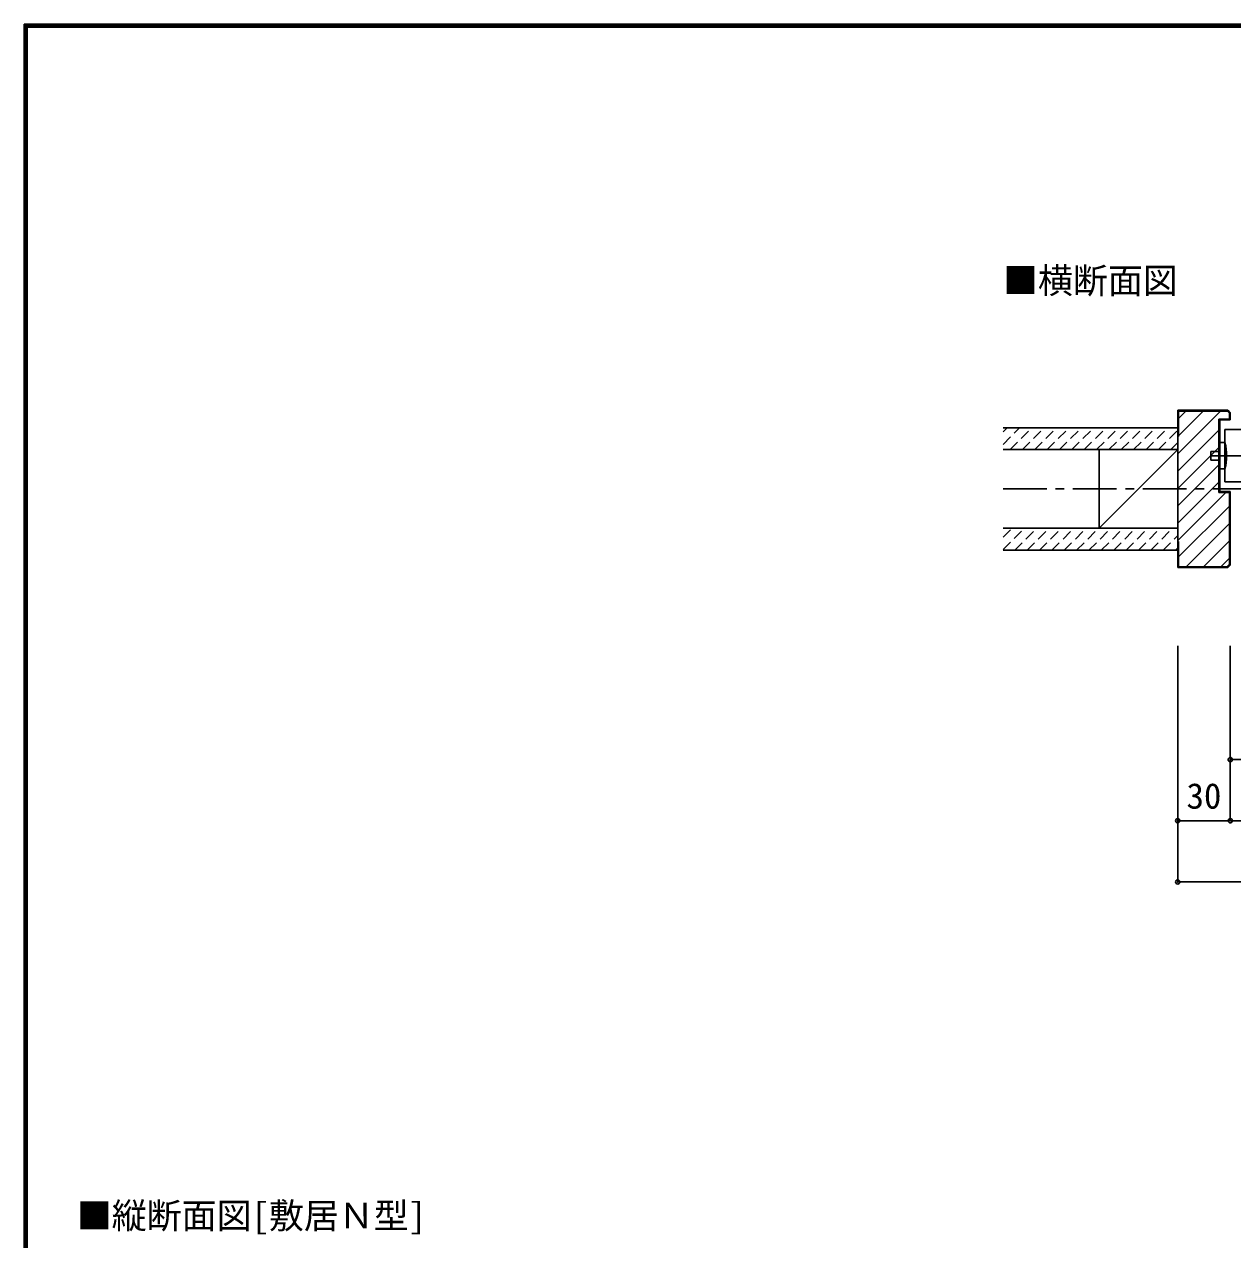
# Model space of a CAD drawing. Units: millimetres at full size, sheet at 1:5; details may follow other scales. Extents: x -973 to 977, y -718 to 696.
# Drawn here: x -973 to -282, y 0 to 696 of the extents above; entities that cross this region are included whole.
import ezdxf
from ezdxf.enums import TextEntityAlignment as Align

# ---------------------------------------------------------------- set-up
doc = ezdxf.new("R2010")
doc.units = ezdxf.units.MM
doc.header["$LTSCALE"] = 5
doc.header["$PDMODE"] = 32
doc.header["$PDSIZE"] = 2.5
doc.linetypes.add('CHAIN1', pattern=[8, 5, -1, 1, -1])
doc.linetypes.add('DASHED1', pattern=[1.8, 1.2, -0.6])
for name, color, linetype in [('0-1_通り芯', 4, 'CHAIN1'), ('0-2_柱', 3, 'Continuous'), ('0-3_仕上げ', 2, 'Continuous'), ('0-4_枠', 3, 'Continuous'), ('0-6_扉', 6, 'Continuous'), ('0-7_金物', 7, 'Continuous'), ('0-A_文字', 7, 'Continuous'), ('0-B_寸法', 7, 'Continuous'), ('0-C_ハッチ', 4, 'DASHED1'), ('F-1_枠', 6, 'Continuous')]:
    doc.layers.add(name, color=color, linetype=linetype)
doc.styles.add('ＭＳ ゴシック', font='')
doc.styles.get('ＭＳ ゴシック').set_extended_font_data('MS Gothic')

msp = doc.modelspace()

# ---------------------------------------------------------------- linework, layer by layer
at = {"layer": '0-1_通り芯'}
msp.add_line((-413.347, 430), (416.653, 430), dxfattribs=at)
at = {"layer": '0-2_柱', "color": 7}
msp.add_line((-358.347, 407.5), (-313.347, 452.5), dxfattribs=at)
at = {"layer": '0-2_柱'}
for p, q in [((-358.347, 407.5), (-358.347, 452.5)), ((-313.347, 407.5), (-313.347, 452.5))]:
    msp.add_line(p, q, dxfattribs=at)
at = {"layer": '0-3_仕上げ'}
for p, q in [((-313.347, 465), (-413.347, 465)), ((-313.347, 452.5), (-413.347, 452.5)), ((-313.347, 407.5), (-413.347, 407.5)), ((-313.347, 395), (-413.347, 395))]:
    msp.add_line(p, q, dxfattribs=at)
at = {"layer": '0-4_枠'}
for p, q in [((-313.347, 385), (-313.347, 475)), ((-284.761, 475), (-313.347, 475)), ((-312.847, 460), (-312.847, 474.5)), ((-284.968, 474.5), (-312.847, 474.5)), ((-284.968, 474.5), (-283.847, 473.379)), ((-283.347, 473.586), (-284.761, 475)), ((-283.847, 473.379), (-283.847, 470)), ((-283.347, 473.586), (-283.347, 469.5)), ((-289.847, 428), (-289.847, 470)), ((-289.847, 470), (-283.847, 470)), ((-289.347, 428.5), (-289.347, 469.5)), ((-289.347, 469.5), (-283.347, 469.5)), ((-312.847, 460), (-313.347, 460)), ((-289.847, 428), (-283.847, 428)), ((-289.347, 428.5), (-283.347, 428.5)), ((-283.847, 386.914), (-283.847, 428)), ((-283.347, 386.414), (-283.347, 428.5)), ((-312.847, 400), (-313.347, 400)), ((-312.847, 400), (-312.847, 385.5)), ((-284.761, 385), (-313.347, 385)), ((-285.261, 385.5), (-312.847, 385.5)), ((-283.847, 386.914), (-285.261, 385.5)), ((-284.761, 385), (-283.347, 386.414))]:
    msp.add_line(p, q, dxfattribs=at)
at = {"layer": '0-6_扉'}
for p, q in [((-286.347, 434), (-286.347, 464)), ((-286.347, 464), (-159.097, 464)), ((-286.347, 434), (-159.097, 434))]:
    msp.add_line(p, q, dxfattribs=at)
at = {"layer": '0-7_金物'}
for p, q in [((-286.347, 456.5), (-289.347, 456.5)), ((-289.347, 441.5), (-289.347, 456.5)), ((-289.347, 451.5), (-294.347, 451.5)), ((-294.347, 446.5), (-294.347, 451.5)), ((-289.347, 446.5), (-294.347, 446.5)), ((-286.347, 441.5), (-289.347, 441.5))]:
    msp.add_line(p, q, dxfattribs=at)
msp.add_arc((-316.798, 449), 31.361, 346.16371, 13.83632, dxfattribs=at)
at = {"layer": '0-B_寸法', "color": 4, "linetype": 'CHAIN1'}
msp.add_line((-294.347, 449), (297.653, 449), dxfattribs=at)
at = {"layer": '0-B_寸法', "color": 4}
for p, q in [((-313.347, 205.167), (-313.347, 340.167)), ((-283.347, 275.167), (-283.347, 340.167)), ((-283.347, 240.167), (-283.347, 340.167)), ((-283.347, 275.167), (-11.847, 275.167)), ((-313.347, 240.167), (316.653, 240.167)), ((-313.347, 205.167), (316.653, 205.167))]:
    msp.add_line(p, q, dxfattribs=at)
at = {"layer": '0-B_寸法'}
for p in [(-283.347, 275.167), (-313.347, 240.167), (-283.347, 240.167), (-313.347, 205.167)]:
    msp.add_point(p, dxfattribs=at)
at = {"layer": '0-C_ハッチ', "linetype": 'Continuous'}
for p, q in [((-313.347, 450.018), (-288.865, 474.5)), ((-312.847, 470.317), (-308.664, 474.5)), ((-312.847, 460.418), (-298.765, 474.5)), ((-313.347, 440.119), (-289.847, 463.619)), ((-313.347, 430.219), (-289.847, 453.719)), ((-313.347, 420.32), (-289.847, 443.82)), ((-313.347, 410.42), (-289.847, 433.92)), ((-313.347, 400.521), (-285.868, 428)), ((-312.847, 391.121), (-283.847, 420.121)), ((-308.569, 385.5), (-283.847, 410.222)), ((-298.669, 385.5), (-283.847, 400.322)), ((-288.77, 385.5), (-283.847, 390.423))]:
    msp.add_line(p, q, dxfattribs=at)
at = {"layer": '0-C_ハッチ'}
for p, q in [((-413.347, 455.53), (-403.877, 465)), ((-413.347, 462.601), (-410.948, 465)), ((-409.306, 452.5), (-396.806, 465)), ((-402.235, 452.5), (-389.735, 465)), ((-395.164, 452.5), (-382.664, 465)), ((-388.092, 452.5), (-375.592, 465)), ((-381.021, 452.5), (-368.521, 465)), ((-373.95, 452.5), (-361.45, 465)), ((-366.879, 452.5), (-354.379, 465)), ((-359.808, 452.5), (-347.308, 465)), ((-352.737, 452.5), (-340.237, 465)), ((-345.666, 452.5), (-333.166, 465)), ((-338.595, 452.5), (-326.095, 465)), ((-331.524, 452.5), (-319.024, 465)), ((-324.453, 452.5), (-313.347, 463.606)), ((-317.382, 452.5), (-313.347, 456.535)), ((-413.347, 395.322), (-401.169, 407.5)), ((-413.347, 402.393), (-408.24, 407.5)), ((-406.598, 395), (-394.098, 407.5)), ((-399.526, 395), (-387.026, 407.5)), ((-392.455, 395), (-379.955, 407.5)), ((-385.384, 395), (-372.884, 407.5)), ((-378.313, 395), (-365.813, 407.5)), ((-371.242, 395), (-358.742, 407.5)), ((-364.171, 395), (-351.671, 407.5)), ((-357.1, 395), (-344.6, 407.5)), ((-350.029, 395), (-337.529, 407.5)), ((-342.958, 395), (-330.458, 407.5)), ((-335.887, 395), (-323.387, 407.5)), ((-328.816, 395), (-316.316, 407.5)), ((-321.745, 395), (-313.347, 403.398)), ((-314.674, 395), (-313.347, 396.327))]:
    msp.add_line(p, q, dxfattribs=at)
at = {"layer": 'F-1_枠'}
for p, q in [((-973.347, 695.833), (-973.347, -700.833)), ((-973.347, 695.833), (976.653, 695.833)), ((-972.514, 695.833), (-972.514, -700.833)), ((-971.68, 695.833), (-971.68, -700.833)), ((-973.347, 695), (976.653, 695)), ((-973.347, 694.167), (976.653, 694.167))]:
    msp.add_line(p, q, dxfattribs=at)

# ---------------------------------------------------------------- texts
at = {"layer": '0-A_文字', "style": 'ＭＳ ゴシック'}
for s, p in [('■横断面図', (-413.347, 537.5)), ('■縦断面図[敷居Ｎ型]', (-943.333, 2.5))]:
    msp.add_text(s, height=14.66, dxfattribs=at).set_placement(p, align=Align.BOTTOM_LEFT)
at = {"layer": '0-B_寸法', "style": 'ＭＳ ゴシック'}
msp.add_text('30', height=14.66, dxfattribs=at).set_placement((-308.347, 242.667), align=Align.BOTTOM_LEFT)

doc.saveas('drawing.dxf')
